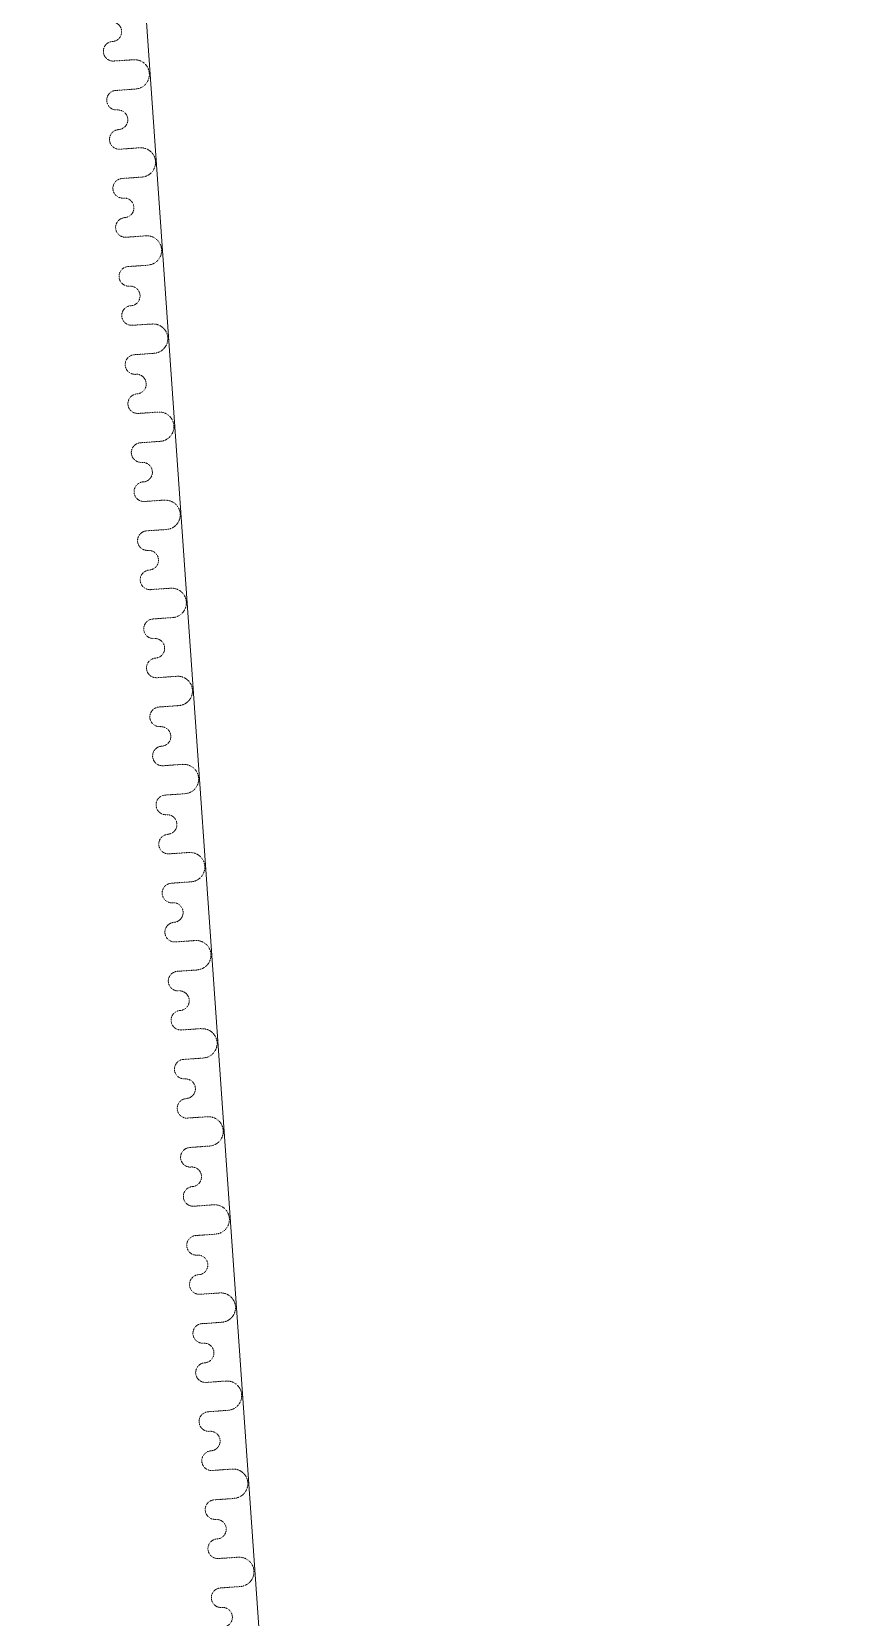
# Model space of a CAD drawing. Header units: millimetres. Extents: x 306 to 836129804, y -168137 to 818603917.
# Drawn here: x 833911731 to 833918014, y 818034470 to 818046590 of the extents above; entities that cross this region are included whole.
import ezdxf

# ---------------------------------------------------------------- set-up
doc = ezdxf.new("R2010")
doc.units = ezdxf.units.MM
doc.header["$LTSCALE"] = 3
doc.linetypes.add('SMALL DASH', pattern=[1.06, 0.53, -0.53])
doc.layers.add('A-010-M_LINE', color=251, linetype='Continuous', lineweight=13)
doc.layers.add('UAJ-00XREF', color=7, linetype='Continuous')

# ---------------------------------------------------------------- blocks, each defined once
blk = doc.blocks.new('3A35X-MAGP-P-MP-00')
at = {"layer": 'A-010-M_LINE'}
blk.add_line((834491484, 818059237), (834497767, 817969362), dxfattribs=at)
at = {"layer": 'A-010-M_LINE', "linetype": 'SMALL DASH'}
for p, q in [((834492112, 818046366), (834492264, 818046376)), ((834492128, 818046141), (834492280, 818046152)), ((834492159, 818045692), (834492311, 818045703)), ((834492175, 818045468), (834492327, 818045479)), ((834492206, 818045019), (834492359, 818045030)), ((834492222, 818044795), (834492374, 818044805)), ((834492253, 818044346), (834492406, 818044356)), ((834492269, 818044121), (834492421, 818044132)), ((834492301, 818043672), (834492453, 818043683)), ((834492316, 818043448), (834492468, 818043459)), ((834492348, 818042999), (834492500, 818043010)), ((834492363, 818042775), (834492515, 818042785)), ((834492395, 818042326), (834492547, 818042336)), ((834492410, 818042101), (834492562, 818042112)), ((834492442, 818041652), (834492594, 818041663)), ((834492457, 818041428), (834492610, 818041439)), ((834492489, 818040979), (834492641, 818040990)), ((834492505, 818040755), (834492657, 818040765)), ((834492536, 818040306), (834492688, 818040316)), ((834492552, 818040081), (834492704, 818040092)), ((834492583, 818039632), (834492735, 818039643)), ((834492599, 818039408), (834492751, 818039418)), ((834492630, 818038959), (834492782, 818038970)), ((834492646, 818038734), (834492798, 818038745)), ((834492677, 818038286), (834492829, 818038296)), ((834492693, 818038061), (834492845, 818038072)), ((834492724, 818037612), (834492876, 818037623)), ((834492740, 818037388), (834492892, 818037398)), ((834492771, 818036939), (834492923, 818036949)), ((834492787, 818036714), (834492939, 818036725)), ((834492818, 818036265), (834492970, 818036276)), ((834492834, 818036041), (834492986, 818036052)), ((834492865, 818035592), (834493018, 818035603)), ((834492881, 818035368), (834493033, 818035378)), ((834492912, 818034919), (834493065, 818034929)), ((834492928, 818034694), (834493080, 818034705))]:
    blk.add_line(p, q, dxfattribs=at)
for centre, radius, start, end in [((834492097, 818046590), 75, 273.9989, 93.9989), ((834492107, 818046441), 75, 93.9989, 273.9989), ((834492272, 818046264), 112, 273.9989, 93.9989), ((834492133, 818046067), 75, 93.9989, 273.9989), ((834492133, 818046067), 75, 93.9989, 273.9989), ((834492144, 818045917), 75, 273.9989, 93.9989), ((834492154, 818045767), 75, 93.9989, 273.9989), ((834492319, 818045591), 112, 273.9989, 93.9989), ((834492180, 818045393), 75, 93.9989, 273.9989), ((834492180, 818045393), 75, 93.9989, 273.9989), ((834492191, 818045244), 75, 273.9989, 93.9989), ((834492201, 818045094), 75, 93.9989, 273.9989), ((834492366, 818044918), 112, 273.9989, 93.9989), ((834492227, 818044720), 75, 93.9989, 273.9989), ((834492227, 818044720), 75, 93.9989, 273.9989), ((834492238, 818044570), 75, 273.9989, 93.9989), ((834492248, 818044421), 75, 93.9989, 273.9989), ((834492413, 818044244), 112, 273.9989, 93.9989), ((834492274, 818044046), 75, 93.9989, 273.9989), ((834492274, 818044046), 75, 93.9989, 273.9989), ((834492285, 818043897), 75, 273.9989, 93.9989), ((834492295, 818043747), 75, 93.9989, 273.9989), ((834492460, 818043571), 112, 273.9989, 93.9989), ((834492321, 818043373), 75, 93.9989, 273.9989), ((834492321, 818043373), 75, 93.9989, 273.9989), ((834492332, 818043223), 75, 273.9989, 93.9989), ((834492342, 818043074), 75, 93.9989, 273.9989), ((834492508, 818042897), 112, 273.9989, 93.9989), ((834492369, 818042700), 75, 93.9989, 273.9989), ((834492369, 818042700), 75, 93.9989, 273.9989), ((834492379, 818042550), 75, 273.9989, 93.9989), ((834492389, 818042400), 75, 93.9989, 273.9989), ((834492555, 818042224), 112, 273.9989, 93.9989), ((834492416, 818042026), 75, 93.9989, 273.9989), ((834492416, 818042026), 75, 93.9989, 273.9989), ((834492426, 818041877), 75, 273.9989, 93.9989), ((834492437, 818041727), 75, 93.9989, 273.9989), ((834492602, 818041551), 112, 273.9989, 93.9989), ((834492463, 818041353), 75, 93.9989, 273.9989), ((834492463, 818041353), 75, 93.9989, 273.9989), ((834492473, 818041203), 75, 273.9989, 93.9989), ((834492484, 818041054), 75, 93.9989, 273.9989), ((834492649, 818040877), 112, 273.9989, 93.9989), ((834492510, 818040680), 75, 93.9989, 273.9989), ((834492510, 818040680), 75, 93.9989, 273.9989), ((834492520, 818040530), 75, 273.9989, 93.9989), ((834492531, 818040380), 75, 93.9989, 273.9989), ((834492696, 818040204), 112, 273.9989, 93.9989), ((834492557, 818040006), 75, 93.9989, 273.9989), ((834492557, 818040006), 75, 93.9989, 273.9989), ((834492567, 818039857), 75, 273.9989, 93.9989), ((834492578, 818039707), 75, 93.9989, 273.9989), ((834492743, 818039531), 112, 273.9989, 93.9989), ((834492604, 818039333), 75, 93.9989, 273.9989), ((834492604, 818039333), 75, 93.9989, 273.9989), ((834492614, 818039183), 75, 273.9989, 93.9989), ((834492625, 818039034), 75, 93.9989, 273.9989), ((834492790, 818038857), 112, 273.9989, 93.9989), ((834492651, 818038660), 75, 93.9989, 273.9989), ((834492651, 818038660), 75, 93.9989, 273.9989), ((834492661, 818038510), 75, 273.9989, 93.9989), ((834492672, 818038360), 75, 93.9989, 273.9989), ((834492837, 818038184), 112, 273.9989, 93.9989), ((834492698, 818037986), 75, 93.9989, 273.9989), ((834492698, 818037986), 75, 93.9989, 273.9989), ((834492708, 818037837), 75, 273.9989, 93.9989), ((834492719, 818037687), 75, 93.9989, 273.9989), ((834492884, 818037511), 112, 273.9989, 93.9989), ((834492745, 818037313), 75, 93.9989, 273.9989), ((834492745, 818037313), 75, 93.9989, 273.9989), ((834492756, 818037163), 75, 273.9989, 93.9989), ((834492766, 818037014), 75, 93.9989, 273.9989), ((834492931, 818036837), 112, 273.9989, 93.9989), ((834492792, 818036640), 75, 93.9989, 273.9989), ((834492792, 818036640), 75, 93.9989, 273.9989), ((834492803, 818036490), 75, 273.9989, 93.9989), ((834492813, 818036340), 75, 93.9989, 273.9989), ((834492978, 818036164), 112, 273.9989, 93.9989), ((834492839, 818035966), 75, 93.9989, 273.9989), ((834492839, 818035966), 75, 93.9989, 273.9989), ((834492850, 818035817), 75, 273.9989, 93.9989), ((834492860, 818035667), 75, 93.9989, 273.9989), ((834493025, 818035491), 112, 273.9989, 93.9989), ((834492886, 818035293), 75, 93.9989, 273.9989), ((834492886, 818035293), 75, 93.9989, 273.9989), ((834492897, 818035143), 75, 273.9989, 93.9989), ((834492907, 818034994), 75, 93.9989, 273.9989), ((834493072, 818034817), 112, 273.9989, 93.9989), ((834492933, 818034619), 75, 93.9989, 273.9989), ((834492933, 818034619), 75, 93.9989, 273.9989), ((834492944, 818034470), 75, 273.9989, 93.9989)]:
    blk.add_arc(centre, radius, start, end, dxfattribs=at)

msp = doc.modelspace()

# ---------------------------------------------------------------- block references
at = {"layer": 'UAJ-00XREF', "ltscale": 0.5}
msp.add_blockref('3A35X-MAGP-P-MP-00', (-579753, 0), dxfattribs=at)

doc.saveas('drawing.dxf')
